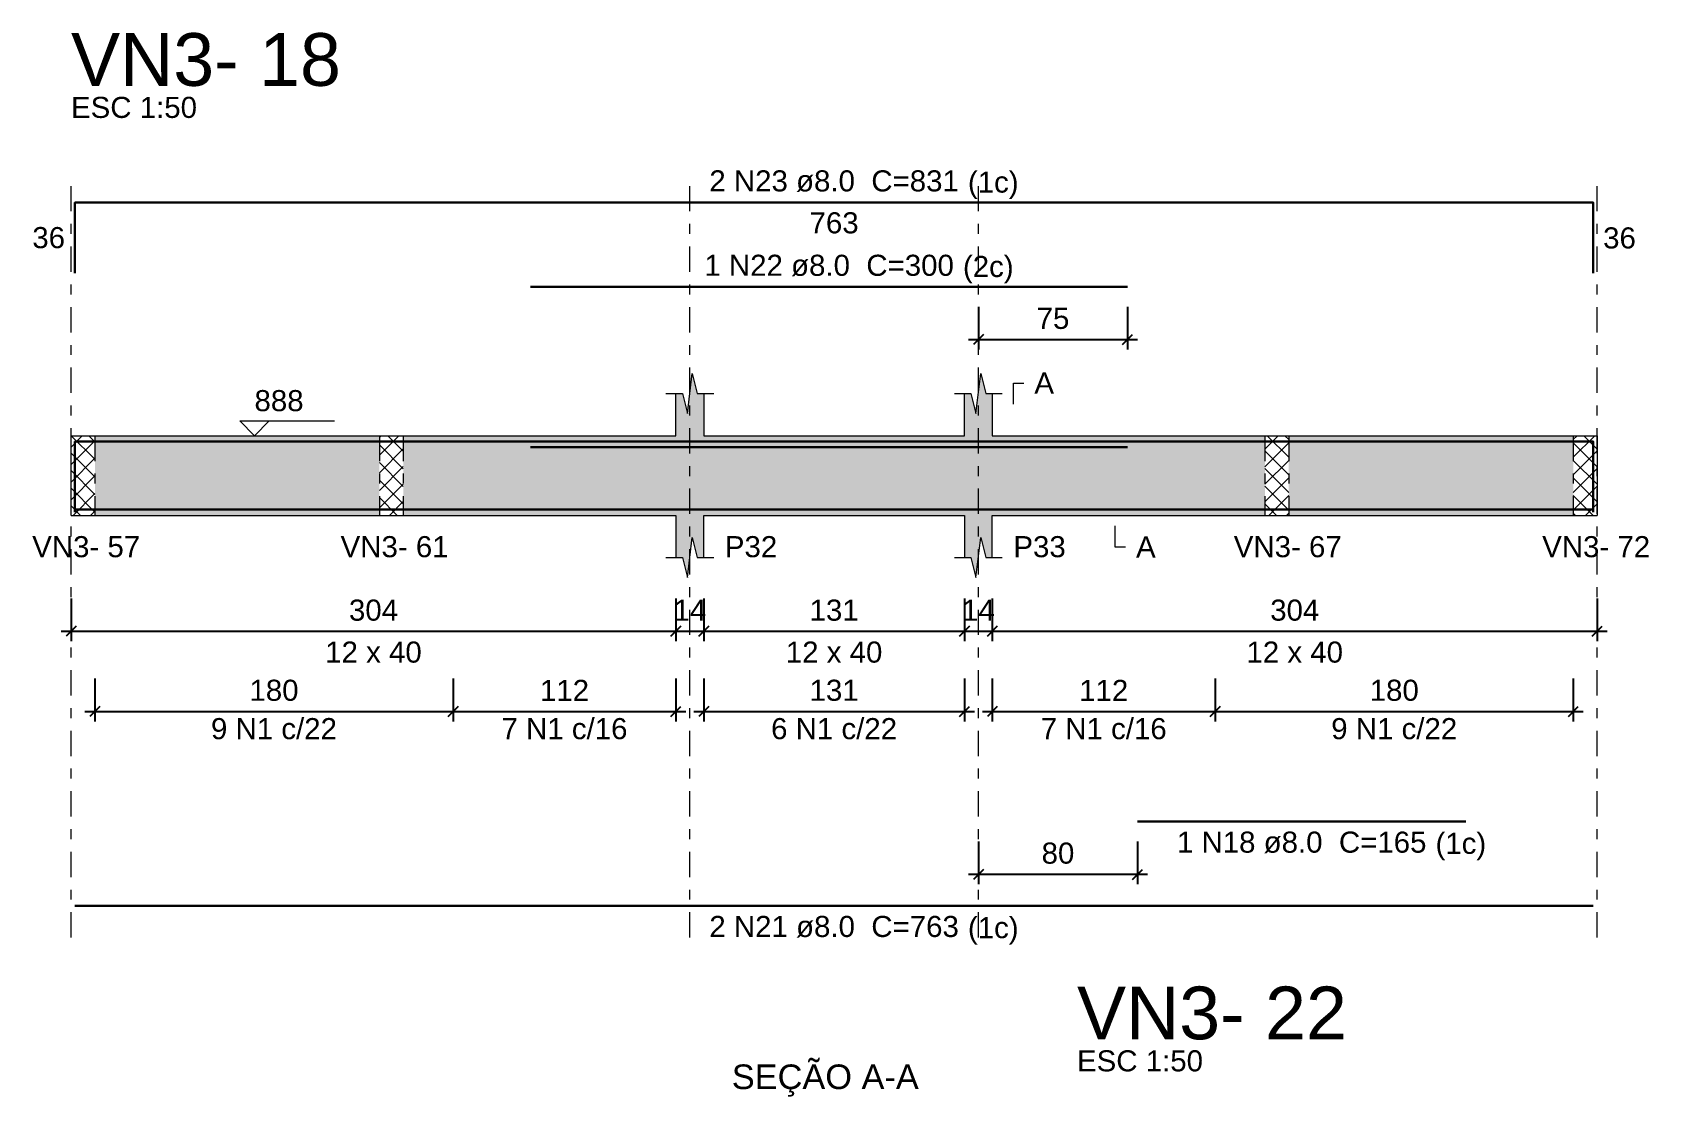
# Model space of a CAD drawing. Header units: millimetres. Extents: x -8 to 605, y -494 to 220.
# Drawn here: x 237.83 to 254.08, y -462.86 to -452.16 of the extents above; entities that cross this region are included whole.
import ezdxf

# ---------------------------------------------------------------- set-up
doc = ezdxf.new("R2010")
doc.units = ezdxf.units.MM
doc.header["$MEASUREMENT"] = 0
doc.linetypes.add('DASHDOT', pattern=[2.54, 1.27, -0.635, 0, -0.635])
doc.linetypes.add('NULL', pattern=[0])
for name, color, linetype, lineweight in [('Descrição da armadura', 7, 'Continuous', 0), ('DT-Barras na forma', 7, 'Continuous', 30), ('DT-Barras rebatidas', 7, 'Continuous', 30), ('DT-Cotas', 7, 'Continuous', 5), ('DT-Forma', 5, 'Continuous', 5), ('DT-Hachura forma vigas', 252, 'Continuous', 5), ('DT-Hachura intersecção vigas', 9, 'Continuous', 5), ('DT-Pontilhado', 9, 'DASHDOT', 5), ('DT-Textos', 7, 'Continuous', 5), ('DT-Título', 5, 'Continuous', 20), ('Textos armaduras', 7, 'Continuous', 0)]:
    doc.layers.add(name, color=color, linetype=linetype, lineweight=lineweight)
doc.styles.add('Arial', font='arial.ttf')
doc.dimstyles.new('UM_50.000000', dxfattribs={"dimtxt": 0.18, "dimasz": 0.1, "dimexe": 0.1, "dimexo": 0.2, "dimgap": 0, "dimtad": 1, "dimtih": 1, "dimtoh": 1, "dimdec": 1, "dimlfac": 50, "dimzin": 0, "dimdsep": 46, "dimtxsty": 'Standard', "dimcen": 0.09, "dimdle": 0.1, "dimadec": 1, "dimazin": 2, "dimtfac": 1, "dimtdec": 4, "dimtofl": 0, "dimtmove": 0, "dimatfit": 3, "dimfxl": 1, "dimtolj": 1, "dimarcsym": 0})
pattern_1 = [(45, (210.17421, -485.6166), (-0.08838835, 0.08838835), []), (135, (210.17421, -485.6166), (-0.08838835, -0.08838835), [])]

# ---------------------------------------------------------------- blocks, each defined once
blk = doc.blocks.new('_Oblique')
at = {"color": 0, "linetype": 'ByBlock', "lineweight": -2}
blk.add_line((-0.5, -0.5), (0.5, 0.5), dxfattribs=at)
blk = doc.blocks.new('*D4785')
at = {"layer": 'Defpoints', "color": 0, "transparency": 16777216}
for p in [(238.224, -457.652), (244.304, -457.652), (244.304, -458.181)]:
    blk.add_point(p, dxfattribs=at)
at = {"layer": 'DT-Cotas', "color": 0, "lineweight": -2, "transparency": 16777216}
for p, q in [((238.224, -457.852), (238.224, -458.281)), ((244.304, -457.852), (244.304, -458.281)), ((238.124, -458.181), (244.404, -458.181))]:
    blk.add_line(p, q, dxfattribs=at)
at = {"layer": 'DT-Cotas', "color": 0, "lineweight": -2, "transparency": 16777216, "xscale": 0.1, "yscale": 0.1, "zscale": 0.1, "rotation": 180}
blk.add_blockref('_Oblique', (238.224, -458.181), dxfattribs=at)
at = {"layer": 'DT-Cotas', "color": 0, "lineweight": -2, "transparency": 16777216, "xscale": 0.1, "yscale": 0.1, "zscale": 0.1}
blk.add_blockref('_Oblique', (244.304, -458.181), dxfattribs=at)
at = {"layer": 'DT-Cotas', "color": 7, "transparency": 16777216, "insert": (241.264, -457.97), "char_height": 0.2118, "attachment_point": 5, "rotation": 0.0057, "style": 'Arial'}
blk.add_mtext('\\A1;304', dxfattribs=at)
blk = doc.blocks.new('*D4786')
at = {"layer": 'Defpoints', "color": 0, "transparency": 16777216}
for p in [(244.304, -457.652), (244.584, -457.652), (244.584, -458.181)]:
    blk.add_point(p, dxfattribs=at)
at = {"layer": 'DT-Cotas', "color": 0, "lineweight": -2, "transparency": 16777216}
for p, q in [((244.304, -457.852), (244.304, -458.281)), ((244.584, -457.852), (244.584, -458.281)), ((244.204, -458.181), (244.684, -458.181))]:
    blk.add_line(p, q, dxfattribs=at)
at = {"layer": 'DT-Cotas', "color": 0, "lineweight": -2, "transparency": 16777216, "xscale": 0.1, "yscale": 0.1, "zscale": 0.1, "rotation": 180}
blk.add_blockref('_Oblique', (244.304, -458.181), dxfattribs=at)
at = {"layer": 'DT-Cotas', "color": 0, "lineweight": -2, "transparency": 16777216, "xscale": 0.1, "yscale": 0.1, "zscale": 0.1}
blk.add_blockref('_Oblique', (244.584, -458.181), dxfattribs=at)
at = {"layer": 'DT-Cotas', "color": 7, "transparency": 16777216, "insert": (244.444, -457.97), "char_height": 0.2118, "attachment_point": 5, "rotation": 0.0057, "style": 'Arial'}
blk.add_mtext('\\A1;14', dxfattribs=at)
blk = doc.blocks.new('*D4787')
at = {"layer": 'Defpoints', "color": 0, "transparency": 16777216}
for p in [(244.584, -457.652), (247.204, -457.652), (247.204, -458.181)]:
    blk.add_point(p, dxfattribs=at)
at = {"layer": 'DT-Cotas', "color": 0, "lineweight": -2, "transparency": 16777216}
for p, q in [((244.584, -457.852), (244.584, -458.281)), ((247.204, -457.852), (247.204, -458.281)), ((244.484, -458.181), (247.304, -458.181))]:
    blk.add_line(p, q, dxfattribs=at)
at = {"layer": 'DT-Cotas', "color": 0, "lineweight": -2, "transparency": 16777216, "xscale": 0.1, "yscale": 0.1, "zscale": 0.1, "rotation": 180}
blk.add_blockref('_Oblique', (244.584, -458.181), dxfattribs=at)
at = {"layer": 'DT-Cotas', "color": 0, "lineweight": -2, "transparency": 16777216, "xscale": 0.1, "yscale": 0.1, "zscale": 0.1}
blk.add_blockref('_Oblique', (247.204, -458.181), dxfattribs=at)
at = {"layer": 'DT-Cotas', "color": 7, "transparency": 16777216, "insert": (245.894, -457.97), "char_height": 0.2118, "attachment_point": 5, "style": 'Arial'}
blk.add_mtext('\\A1;131', dxfattribs=at)
blk = doc.blocks.new('*D4788')
at = {"layer": 'Defpoints', "color": 0, "transparency": 16777216}
for p in [(247.204, -457.652), (247.484, -457.652), (247.484, -458.181)]:
    blk.add_point(p, dxfattribs=at)
at = {"layer": 'DT-Cotas', "color": 0, "lineweight": -2, "transparency": 16777216}
for p, q in [((247.204, -457.852), (247.204, -458.281)), ((247.484, -457.852), (247.484, -458.281)), ((247.104, -458.181), (247.584, -458.181))]:
    blk.add_line(p, q, dxfattribs=at)
at = {"layer": 'DT-Cotas', "color": 0, "lineweight": -2, "transparency": 16777216, "xscale": 0.1, "yscale": 0.1, "zscale": 0.1, "rotation": 180}
blk.add_blockref('_Oblique', (247.204, -458.181), dxfattribs=at)
at = {"layer": 'DT-Cotas', "color": 0, "lineweight": -2, "transparency": 16777216, "xscale": 0.1, "yscale": 0.1, "zscale": 0.1}
blk.add_blockref('_Oblique', (247.484, -458.181), dxfattribs=at)
at = {"layer": 'DT-Cotas', "color": 7, "transparency": 16777216, "insert": (247.344, -457.97), "char_height": 0.2118, "attachment_point": 5, "rotation": 0.0057, "style": 'Arial'}
blk.add_mtext('\\A1;14', dxfattribs=at)
blk = doc.blocks.new('*D4789')
at = {"layer": 'Defpoints', "color": 0, "transparency": 16777216}
for p in [(247.484, -457.652), (253.564, -457.652), (253.564, -458.181)]:
    blk.add_point(p, dxfattribs=at)
at = {"layer": 'DT-Cotas', "color": 0, "lineweight": -2, "transparency": 16777216}
for p, q in [((247.484, -457.852), (247.484, -458.281)), ((253.564, -457.852), (253.564, -458.281)), ((247.384, -458.181), (253.664, -458.181))]:
    blk.add_line(p, q, dxfattribs=at)
at = {"layer": 'DT-Cotas', "color": 0, "lineweight": -2, "transparency": 16777216, "xscale": 0.1, "yscale": 0.1, "zscale": 0.1, "rotation": 180}
blk.add_blockref('_Oblique', (247.484, -458.181), dxfattribs=at)
at = {"layer": 'DT-Cotas', "color": 0, "lineweight": -2, "transparency": 16777216, "xscale": 0.1, "yscale": 0.1, "zscale": 0.1}
blk.add_blockref('_Oblique', (253.564, -458.181), dxfattribs=at)
at = {"layer": 'DT-Cotas', "color": 7, "transparency": 16777216, "insert": (250.524, -457.97), "char_height": 0.2118, "attachment_point": 5, "rotation": 0.0057, "style": 'Arial'}
blk.add_mtext('\\A1;304', dxfattribs=at)
blk = doc.blocks.new('*D4790')
at = {"layer": 'Defpoints', "color": 0, "transparency": 16777216}
for p in [(247.344, -460.093), (248.944, -460.093), (247.344, -460.623)]:
    blk.add_point(p, dxfattribs=at)
at = {"layer": 'DT-Cotas', "color": 0, "lineweight": -2, "transparency": 16777216}
for p, q in [((247.344, -460.293), (247.344, -460.723)), ((248.944, -460.293), (248.944, -460.723)), ((249.044, -460.623), (247.244, -460.623))]:
    blk.add_line(p, q, dxfattribs=at)
at = {"layer": 'DT-Cotas', "color": 0, "lineweight": -2, "transparency": 16777216, "xscale": 0.1, "yscale": 0.1, "zscale": 0.1, "rotation": 180}
blk.add_blockref('_Oblique', (247.344, -460.623), dxfattribs=at)
at = {"layer": 'DT-Cotas', "color": 0, "lineweight": -2, "transparency": 16777216, "xscale": 0.1, "yscale": 0.1, "zscale": 0.1}
blk.add_blockref('_Oblique', (248.944, -460.623), dxfattribs=at)
at = {"layer": 'DT-Cotas', "color": 7, "transparency": 16777216, "insert": (248.144, -460.411), "char_height": 0.2118, "attachment_point": 5, "rotation": 0.0057, "style": 'Arial'}
blk.add_mtext('\\A1;80', dxfattribs=at)
blk = doc.blocks.new('*D4791')
at = {"layer": 'Defpoints', "color": 0, "transparency": 16777216}
for p in [(247.344, -454.721), (248.844, -454.721), (248.844, -455.251)]:
    blk.add_point(p, dxfattribs=at)
at = {"layer": 'DT-Cotas', "color": 0, "lineweight": -2, "transparency": 16777216}
for p, q in [((247.344, -454.921), (247.344, -455.351)), ((248.844, -454.921), (248.844, -455.351)), ((247.244, -455.251), (248.944, -455.251))]:
    blk.add_line(p, q, dxfattribs=at)
at = {"layer": 'DT-Cotas', "color": 0, "lineweight": -2, "transparency": 16777216, "xscale": 0.1, "yscale": 0.1, "zscale": 0.1, "rotation": 180}
blk.add_blockref('_Oblique', (247.344, -455.251), dxfattribs=at)
at = {"layer": 'DT-Cotas', "color": 0, "lineweight": -2, "transparency": 16777216, "xscale": 0.1, "yscale": 0.1, "zscale": 0.1}
blk.add_blockref('_Oblique', (248.844, -455.251), dxfattribs=at)
at = {"layer": 'DT-Cotas', "color": 7, "transparency": 16777216, "insert": (248.094, -455.039), "char_height": 0.2118, "attachment_point": 5, "rotation": 0.0057, "style": 'Arial'}
blk.add_mtext('\\A1;75', dxfattribs=at)
blk = doc.blocks.new('*D4776')
at = {"layer": 'Defpoints', "color": 0, "transparency": 16777216}
for p in [(242.064, -458.457), (244.304, -458.457), (244.304, -458.986)]:
    blk.add_point(p, dxfattribs=at)
at = {"layer": 'DT-Cotas', "color": 0, "lineweight": -2, "transparency": 16777216}
for p, q in [((242.064, -458.657), (242.064, -459.086)), ((244.304, -458.657), (244.304, -459.086)), ((241.964, -458.986), (244.404, -458.986))]:
    blk.add_line(p, q, dxfattribs=at)
at = {"layer": 'DT-Cotas', "color": 0, "lineweight": -2, "transparency": 16777216, "xscale": 0.1, "yscale": 0.1, "zscale": 0.1, "rotation": 180}
blk.add_blockref('_Oblique', (242.064, -458.986), dxfattribs=at)
at = {"layer": 'DT-Cotas', "color": 0, "lineweight": -2, "transparency": 16777216, "xscale": 0.1, "yscale": 0.1, "zscale": 0.1}
blk.add_blockref('_Oblique', (244.304, -458.986), dxfattribs=at)
at = {"layer": 'DT-Cotas', "color": 7, "transparency": 16777216, "insert": (243.184, -458.775), "char_height": 0.2118, "attachment_point": 5, "rotation": 0.0057, "style": 'Arial'}
blk.add_mtext('\\A1;112', dxfattribs=at)
blk = doc.blocks.new('*D4777')
at = {"layer": 'Defpoints', "color": 0, "transparency": 16777216}
for p in [(238.464, -458.457), (242.064, -458.457), (242.064, -458.986)]:
    blk.add_point(p, dxfattribs=at)
at = {"layer": 'DT-Cotas', "color": 0, "lineweight": -2, "transparency": 16777216}
for p, q in [((238.464, -458.657), (238.464, -459.086)), ((242.064, -458.657), (242.064, -459.086)), ((238.364, -458.986), (242.164, -458.986))]:
    blk.add_line(p, q, dxfattribs=at)
at = {"layer": 'DT-Cotas', "color": 0, "lineweight": -2, "transparency": 16777216, "xscale": 0.1, "yscale": 0.1, "zscale": 0.1, "rotation": 180}
blk.add_blockref('_Oblique', (238.464, -458.986), dxfattribs=at)
at = {"layer": 'DT-Cotas', "color": 0, "lineweight": -2, "transparency": 16777216, "xscale": 0.1, "yscale": 0.1, "zscale": 0.1}
blk.add_blockref('_Oblique', (242.064, -458.986), dxfattribs=at)
at = {"layer": 'DT-Cotas', "color": 7, "transparency": 16777216, "insert": (240.264, -458.775), "char_height": 0.2118, "attachment_point": 5, "rotation": 0.0057, "style": 'Arial'}
blk.add_mtext('\\A1;180', dxfattribs=at)
blk = doc.blocks.new('*D4778')
at = {"layer": 'Defpoints', "color": 0, "transparency": 16777216}
for p in [(244.584, -458.457), (247.204, -458.457), (247.204, -458.986)]:
    blk.add_point(p, dxfattribs=at)
at = {"layer": 'DT-Cotas', "color": 0, "lineweight": -2, "transparency": 16777216}
for p, q in [((244.584, -458.657), (244.584, -459.086)), ((247.204, -458.657), (247.204, -459.086)), ((244.484, -458.986), (247.304, -458.986))]:
    blk.add_line(p, q, dxfattribs=at)
at = {"layer": 'DT-Cotas', "color": 0, "lineweight": -2, "transparency": 16777216, "xscale": 0.1, "yscale": 0.1, "zscale": 0.1, "rotation": 180}
blk.add_blockref('_Oblique', (244.584, -458.986), dxfattribs=at)
at = {"layer": 'DT-Cotas', "color": 0, "lineweight": -2, "transparency": 16777216, "xscale": 0.1, "yscale": 0.1, "zscale": 0.1}
blk.add_blockref('_Oblique', (247.204, -458.986), dxfattribs=at)
at = {"layer": 'DT-Cotas', "color": 7, "transparency": 16777216, "insert": (245.894, -458.775), "char_height": 0.2118, "attachment_point": 5, "style": 'Arial'}
blk.add_mtext('\\A1;131', dxfattribs=at)
blk = doc.blocks.new('*D4779')
at = {"layer": 'Defpoints', "color": 0, "transparency": 16777216}
for p in [(247.484, -458.457), (249.724, -458.457), (249.724, -458.986)]:
    blk.add_point(p, dxfattribs=at)
at = {"layer": 'DT-Cotas', "color": 0, "lineweight": -2, "transparency": 16777216}
for p, q in [((247.484, -458.657), (247.484, -459.086)), ((249.724, -458.657), (249.724, -459.086)), ((247.384, -458.986), (249.824, -458.986))]:
    blk.add_line(p, q, dxfattribs=at)
at = {"layer": 'DT-Cotas', "color": 0, "lineweight": -2, "transparency": 16777216, "xscale": 0.1, "yscale": 0.1, "zscale": 0.1, "rotation": 180}
blk.add_blockref('_Oblique', (247.484, -458.986), dxfattribs=at)
at = {"layer": 'DT-Cotas', "color": 0, "lineweight": -2, "transparency": 16777216, "xscale": 0.1, "yscale": 0.1, "zscale": 0.1}
blk.add_blockref('_Oblique', (249.724, -458.986), dxfattribs=at)
at = {"layer": 'DT-Cotas', "color": 7, "transparency": 16777216, "insert": (248.604, -458.775), "char_height": 0.2118, "attachment_point": 5, "rotation": 0.0057, "style": 'Arial'}
blk.add_mtext('\\A1;112', dxfattribs=at)
blk = doc.blocks.new('*D4780')
at = {"layer": 'Defpoints', "color": 0, "transparency": 16777216}
for p in [(249.724, -458.457), (253.324, -458.457), (253.324, -458.986)]:
    blk.add_point(p, dxfattribs=at)
at = {"layer": 'DT-Cotas', "color": 0, "lineweight": -2, "transparency": 16777216}
for p, q in [((249.724, -458.657), (249.724, -459.086)), ((253.324, -458.657), (253.324, -459.086)), ((249.624, -458.986), (253.424, -458.986))]:
    blk.add_line(p, q, dxfattribs=at)
at = {"layer": 'DT-Cotas', "color": 0, "lineweight": -2, "transparency": 16777216, "xscale": 0.1, "yscale": 0.1, "zscale": 0.1, "rotation": 180}
blk.add_blockref('_Oblique', (249.724, -458.986), dxfattribs=at)
at = {"layer": 'DT-Cotas', "color": 0, "lineweight": -2, "transparency": 16777216, "xscale": 0.1, "yscale": 0.1, "zscale": 0.1}
blk.add_blockref('_Oblique', (253.324, -458.986), dxfattribs=at)
at = {"layer": 'DT-Cotas', "color": 7, "transparency": 16777216, "insert": (251.524, -458.775), "char_height": 0.2118, "attachment_point": 5, "rotation": 0.0057, "style": 'Arial'}
blk.add_mtext('\\A1;180', dxfattribs=at)

msp = doc.modelspace()

# ---------------------------------------------------------------- hatches: boundary and pattern name
at = {"layer": 'DT-Hachura forma vigas', "linetype": 'Continuous'}
for points in [[(247.4836, -457.0166), (250.2236, -457.0166), (250.2236, -456.2166), (247.4836, -456.2166), (247.4836, -455.793), (247.4186, -455.793), (247.3686, -455.593), (247.3186, -455.993), (247.2686, -455.793), (247.2036, -455.793), (247.2036, -456.2166), (244.5836, -456.2166), (244.5836, -455.793), (244.5186, -455.793), (244.4686, -455.593), (244.4186, -455.993), (244.3686, -455.793), (244.3036, -455.793), (244.3036, -456.2166), (241.5636, -456.2166), (241.5636, -457.0166), (244.3036, -457.0166), (244.3036, -457.4402), (244.3686, -457.4402), (244.4186, -457.6402), (244.4686, -457.2402), (244.5186, -457.4402), (244.5836, -457.4402), (244.5836, -457.0166), (247.2036, -457.0166), (247.2036, -457.4402), (247.2686, -457.4402), (247.3186, -457.6402), (247.3686, -457.2402), (247.4186, -457.4402), (247.4836, -457.4402), (247.4836, -457.0166)], [(238.4636, -457.0166), (241.3236, -457.0166), (241.3236, -456.2166), (238.4636, -456.2166), (238.4636, -457.0166)], [(250.4636, -457.0166), (253.3236, -457.0166), (253.3236, -456.2166), (250.4636, -456.2166), (250.4636, -457.0166)]]:
    msp.add_hatch(color=252, dxfattribs=at).paths.add_polyline_path(points)
at = {"layer": 'DT-Hachura intersecção vigas', "linetype": 'Continuous'}
h = msp.add_hatch(dxfattribs=at)
h.set_pattern_fill('ANSI37', color=9, style=0)
h.set_pattern_definition(pattern_1)
h.paths.add_polyline_path([(238.2236, -457.0166), (238.4636, -457.0166), (238.4636, -456.2166), (238.2236, -456.2166), (238.2236, -457.0166)])
h = msp.add_hatch(dxfattribs=at)
h.set_pattern_fill('ANSI37', color=9, style=0)
h.set_pattern_definition(pattern_1)
h.paths.add_polyline_path([(241.3236, -457.0166), (241.5636, -457.0166), (241.5636, -456.2166), (241.3236, -456.2166), (241.3236, -457.0166)])
h = msp.add_hatch(dxfattribs=at)
h.set_pattern_fill('ANSI37', color=9, style=0)
h.set_pattern_definition(pattern_1)
h.paths.add_polyline_path([(250.2236, -457.0166), (250.4636, -457.0166), (250.4636, -456.2166), (250.2236, -456.2166), (250.2236, -457.0166)])
h = msp.add_hatch(dxfattribs=at)
h.set_pattern_fill('ANSI37', color=9, style=0)
h.set_pattern_definition(pattern_1)
h.paths.add_polyline_path([(253.3236, -457.0166), (253.5636, -457.0166), (253.5636, -456.2166), (253.3236, -456.2166), (253.3236, -457.0166)])

# ---------------------------------------------------------------- linework, layer by layer
at = {"layer": 'DT-Barras na forma'}
for points in [[(238.2636, -456.9846), (238.2636, -456.2746), (253.5236, -456.2746), (253.5236, -456.9846)], [(242.8436, -456.3306), (248.8436, -456.3306)], [(238.2636, -456.9586), (253.5236, -456.9586)], [(248.9436, -456.9586), (252.2436, -456.9586)]]:
    msp.add_lwpolyline(points, dxfattribs=at)
at = {"layer": 'DT-Barras rebatidas'}
for points in [[(238.2636, -454.5842), (238.2636, -453.8742), (253.5236, -453.8742), (253.5236, -454.5842)], [(242.8436, -454.7214), (248.8436, -454.7214)], [(248.9436, -460.0932), (252.2436, -460.0932)], [(238.2636, -460.9404), (253.5236, -460.9404)]]:
    msp.add_lwpolyline(points, dxfattribs=at)
at = {"layer": 'DT-Forma'}
for p, q in [((244.4186, -455.993), (244.4686, -455.593)), ((244.4686, -455.593), (244.5186, -455.793)), ((247.3186, -455.993), (247.3686, -455.593)), ((247.3686, -455.593), (247.4186, -455.793)), ((244.2036, -455.793), (244.3686, -455.793)), ((244.3036, -456.2166), (244.3036, -455.793)), ((244.3686, -455.793), (244.4186, -455.993)), ((244.5186, -455.793), (244.6836, -455.793)), ((244.5836, -455.793), (244.5836, -456.2166)), ((247.1036, -455.793), (247.2686, -455.793)), ((247.2036, -456.2166), (247.2036, -455.793)), ((247.2686, -455.793), (247.3186, -455.993)), ((247.4186, -455.793), (247.5836, -455.793)), ((247.4836, -455.793), (247.4836, -456.2166)), ((238.2236, -456.2166), (238.4636, -456.2166)), ((238.4636, -456.2166), (241.3236, -456.2166)), ((241.3236, -456.2166), (241.5636, -456.2166)), ((241.5636, -456.2166), (244.3036, -456.2166)), ((244.5836, -456.2166), (247.2036, -456.2166)), ((247.4836, -456.2166), (250.2236, -456.2166)), ((250.2236, -456.2166), (250.4636, -456.2166)), ((250.4636, -456.2166), (253.3236, -456.2166)), ((253.3236, -456.2166), (253.5636, -456.2166)), ((238.2236, -457.0166), (238.4636, -457.0166)), ((238.4636, -457.0166), (241.3236, -457.0166)), ((241.3236, -457.0166), (241.5636, -457.0166)), ((241.5636, -457.0166), (244.3036, -457.0166)), ((244.3036, -457.0166), (244.3036, -457.4402)), ((244.5836, -457.4402), (244.5836, -457.0166)), ((244.5836, -457.0166), (247.2036, -457.0166)), ((247.2036, -457.0166), (247.2036, -457.4402)), ((247.4836, -457.4402), (247.4836, -457.0166)), ((247.4836, -457.0166), (250.2236, -457.0166)), ((250.2236, -457.0166), (250.4636, -457.0166)), ((250.4636, -457.0166), (253.3236, -457.0166)), ((253.3236, -457.0166), (253.5636, -457.0166)), ((244.4186, -457.6402), (244.4686, -457.2402)), ((244.4686, -457.2402), (244.5186, -457.4402)), ((247.3186, -457.6402), (247.3686, -457.2402)), ((247.3686, -457.2402), (247.4186, -457.4402)), ((244.2036, -457.4402), (244.3686, -457.4402)), ((244.3686, -457.4402), (244.4186, -457.6402)), ((244.5186, -457.4402), (244.6836, -457.4402)), ((247.1036, -457.4402), (247.2686, -457.4402)), ((247.2686, -457.4402), (247.3186, -457.6402)), ((247.4186, -457.4402), (247.5836, -457.4402))]:
    msp.add_line(p, q, dxfattribs=at)
at = {"layer": 'DT-Forma', "linetype": 'Continuous'}
for p, q in [((238.2236, -457.0166), (238.2236, -456.2166)), ((253.5636, -456.2166), (253.5636, -457.0166))]:
    msp.add_line(p, q, dxfattribs=at)
at = {"layer": 'DT-Pontilhado', "ltscale": 0.2}
for p, q in [((238.2236, -461.2581), (238.2236, -453.6624)), ((244.4436, -461.2581), (244.4436, -453.6624)), ((247.3436, -461.2581), (247.3436, -453.6624)), ((253.5636, -461.2581), (253.5636, -453.6624)), ((238.4636, -456.2166), (238.4636, -457.0166)), ((241.3236, -456.2166), (241.3236, -457.0166)), ((241.5636, -456.2166), (241.5636, -457.0166)), ((250.2236, -456.2166), (250.2236, -457.0166)), ((250.4636, -456.2166), (250.4636, -457.0166)), ((253.3236, -456.2166), (253.3236, -457.0166))]:
    msp.add_line(p, q, dxfattribs=at)
at = {"layer": 'DT-Textos'}
for points in [[(247.6954, -455.8989), (247.6954, -455.6871), (247.8013, -455.6871)], [(240.2156, -456.0683), (240.0673, -456.2166), (239.9191, -456.0683), (240.8722, -456.0683)], [(248.7167, -457.1225), (248.7167, -457.3343), (248.8226, -457.3343)]]:
    msp.add_lwpolyline(points, dxfattribs=at)

# ---------------------------------------------------------------- texts
at = {"layer": 'Descrição da armadura', "linetype": 'NULL', "char_height": 0.2118, "attachment_point": 8, "line_spacing_factor": 0.9, "style": 'Arial'}
for s, insert, width in [('2 N23 ø8.0  C=831', (245.8937, -453.7679), 5.015721), ('1 N22 ø8.0  C=300', (245.8437, -454.6159), 5.015721), ('9 N1 c/22', (240.2636, -459.268), 2.53256), ('7 N1 c/16', (243.1836, -459.268), 2.53256), ('6 N1 c/22', (245.8936, -459.268), 2.53256), ('7 N1 c/16', (248.6036, -459.268), 2.53256), ('9 N1 c/22', (251.5236, -459.268), 2.53256), ('1 N18 ø8.0  C=165', (250.5937, -460.4109), 5.015721), ('2 N21 ø8.0  C=763', (245.8937, -461.2579), 5.015721)]:
    msp.add_mtext(s, dxfattribs=dict(at, insert=insert, width=width))
at = {"layer": 'DT-Textos', "linetype": 'NULL', "line_spacing_factor": 0.798, "style": 'Arial'}
for s, insert, char_height, width, attachment_point in [('ESC 1:50', (238.2237, -453.0269), 0.2118, 2.532883, 7), ('(1c)', (247.2387, -453.8378), 0.2118, 1.018965, 7), ('(2c)', (247.1887, -454.6858), 0.2118, 1.018965, 7), ('A', (247.9067, -455.7929), 0.2118, 0.394865, 7), ('888', (240.0677, -455.9729), 0.2118, 0.987001, 7), ('VN3- 57', (237.8335, -457.4399), 0.2118, 2.170627, 7), ('VN3- 61', (240.9335, -457.4399), 0.2118, 2.170627, 7), ('P32', (244.7957, -457.4399), 0.2118, 1.052866, 7), ('P33', (247.6957, -457.4399), 0.2118, 1.052866, 7), ('A', (248.9288, -457.4399), 0.2118, 0.394865, 7), ('VN3- 67', (249.9109, -457.4399), 0.2118, 2.170627, 7), ('VN3- 72', (253.0109, -457.4399), 0.2118, 2.170627, 7), ('12 x 40', (241.2637, -458.4989), 0.2118, 1.940747, 8), ('12 x 40', (245.8937, -458.4989), 0.2118, 1.940747, 8), ('12 x 40', (250.5237, -458.4989), 0.2118, 1.940747, 8), ('(1c)', (251.9387, -460.4808), 0.2118, 1.018965, 7), ('(1c)', (247.2387, -461.3278), 0.2118, 1.018965, 7), ('SEÇÃO A-A', (245.8052, -462.8561), 0.2471, 3.760741, 8), ('ESC 1:50', (248.3353, -462.6052), 0.2118, 2.532883, 7)]:
    msp.add_mtext(s, dxfattribs=dict(at, insert=insert, char_height=char_height, width=width, attachment_point=attachment_point))
at = {"layer": 'DT-Título', "linetype": 'NULL', "char_height": 0.5295, "width": 5.426568, "attachment_point": 7, "line_spacing_factor": 0.798, "style": 'Arial'}
for s, insert in [('VN3- 18', (238.2237, -452.7091)), ('VN3- 22', (248.3353, -462.2874))]:
    msp.add_mtext(s, dxfattribs=dict(at, insert=insert))
at = {"layer": 'Textos armaduras', "linetype": 'NULL', "char_height": 0.2118, "line_spacing_factor": 0.9, "style": 'Arial'}
for s, insert, width, attachment_point in [('763', (245.8936, -453.9715), 1.387001, 2), ('36', (238.1636, -454.3351), 1.058001, 9), ('36', (253.6236, -454.1233), 1.058001, 1)]:
    msp.add_mtext(s, dxfattribs=dict(at, insert=insert, width=width, attachment_point=attachment_point))

# ---------------------------------------------------------------- dimensions: what is measured, and where the dimension line sits
at = {"layer": 'DT-Cotas'}
for base, p1, p2, picture, middle in [((248.8436, -455.2509), (247.3436, -454.7214), (248.8436, -454.7214), '*D4791', (248.0936, -455.0391)), ((244.3036, -458.1815), (238.2236, -457.652), (244.3036, -457.652), '*D4785', (241.2636, -457.9697)), ((244.5836, -458.1815), (244.3036, -457.652), (244.5836, -457.652), '*D4786', (244.4436, -457.9697)), ((247.4836, -458.1815), (247.2036, -457.652), (247.4836, -457.652), '*D4788', (247.3436, -457.9697)), ((253.5636, -458.1815), (247.4836, -457.652), (253.5636, -457.652), '*D4789', (250.5236, -457.9697)), ((242.0636, -458.9863), (238.4636, -458.4568), (242.0636, -458.4568), '*D4777', (240.2636, -458.7745)), ((244.3036, -458.9863), (242.0636, -458.4568), (244.3036, -458.4568), '*D4776', (243.1836, -458.7745)), ((249.7236, -458.9863), (247.4836, -458.4568), (249.7236, -458.4568), '*D4779', (248.6036, -458.7745)), ((253.3236, -458.9863), (249.7236, -458.4568), (253.3236, -458.4568), '*D4780', (251.5236, -458.7745))]:
    dim = msp.add_linear_dim(base=base, p1=p1, p2=p2, dimstyle='UM_50.000000', override={"dimtxt": 0.2118, "dimasz": 0.1, "dimexe": 0.1, "dimexo": 0.2, "dimtad": 1, "dimtih": 0, "dimtoh": 0, "dimdec": 1, "dimlfac": 50, "dimzin": 8, "dimtxsty": 'Arial', "dimblk": 'Oblique', "dimblk1": 'Oblique', "dimblk2": 'Oblique', "dimsah": 1, "dimdle": 0.1, "dimse1": 0, "dimse2": 0, "dimclrt": 7, "dimadec": 1, "dimazin": 3, "dimtmove": 2, "dimldrblk": 'Oblique'}, dxfattribs=at)
    dim.commit()
    dim.dimension.update_dxf_attribs({"geometry": picture, "text_midpoint": middle, "dimtype": 160, "text_rotation": 0.00573})
for base, p1, p2, picture, middle in [((247.2036, -458.1815), (244.5836, -457.652), (247.2036, -457.652), '*D4787', (245.8936, -457.9697)), ((247.2036, -458.9863), (244.5836, -458.4568), (247.2036, -458.4568), '*D4778', (245.8936, -458.7745))]:
    dim = msp.add_linear_dim(base=base, p1=p1, p2=p2, dimstyle='UM_50.000000', override={"dimtxt": 0.2118, "dimasz": 0.1, "dimexe": 0.1, "dimexo": 0.2, "dimtad": 1, "dimtih": 0, "dimtoh": 0, "dimdec": 1, "dimlfac": 50, "dimzin": 8, "dimtxsty": 'Arial', "dimblk": 'Oblique', "dimblk1": 'Oblique', "dimblk2": 'Oblique', "dimsah": 1, "dimdle": 0.1, "dimse1": 0, "dimse2": 0, "dimclrt": 7, "dimadec": 1, "dimazin": 3, "dimtmove": 2, "dimldrblk": 'Oblique'}, dxfattribs=at)
    dim.commit()
    dim.dimension.update_dxf_attribs({"geometry": picture, "text_midpoint": middle, "dimtype": 160})
dim = msp.add_linear_dim(base=(247.3436, -460.6227), p1=(248.9436, -460.0932), p2=(247.3436, -460.0932), angle=180, dimstyle='UM_50.000000', override={"dimtxt": 0.2118, "dimasz": 0.1, "dimexe": 0.1, "dimexo": 0.2, "dimtad": 1, "dimtih": 0, "dimtoh": 0, "dimdec": 1, "dimlfac": 50, "dimzin": 8, "dimtxsty": 'Arial', "dimblk": 'Oblique', "dimblk1": 'Oblique', "dimblk2": 'Oblique', "dimsah": 1, "dimdle": 0.1, "dimse1": 0, "dimse2": 0, "dimclrt": 7, "dimadec": 1, "dimazin": 3, "dimtmove": 2, "dimldrblk": 'Oblique'}, dxfattribs=at)
dim.commit()
dim.dimension.update_dxf_attribs({"geometry": '*D4790', "text_midpoint": (248.1436, -460.4109), "dimtype": 161, "text_rotation": 0.00573})

doc.saveas('drawing.dxf')
